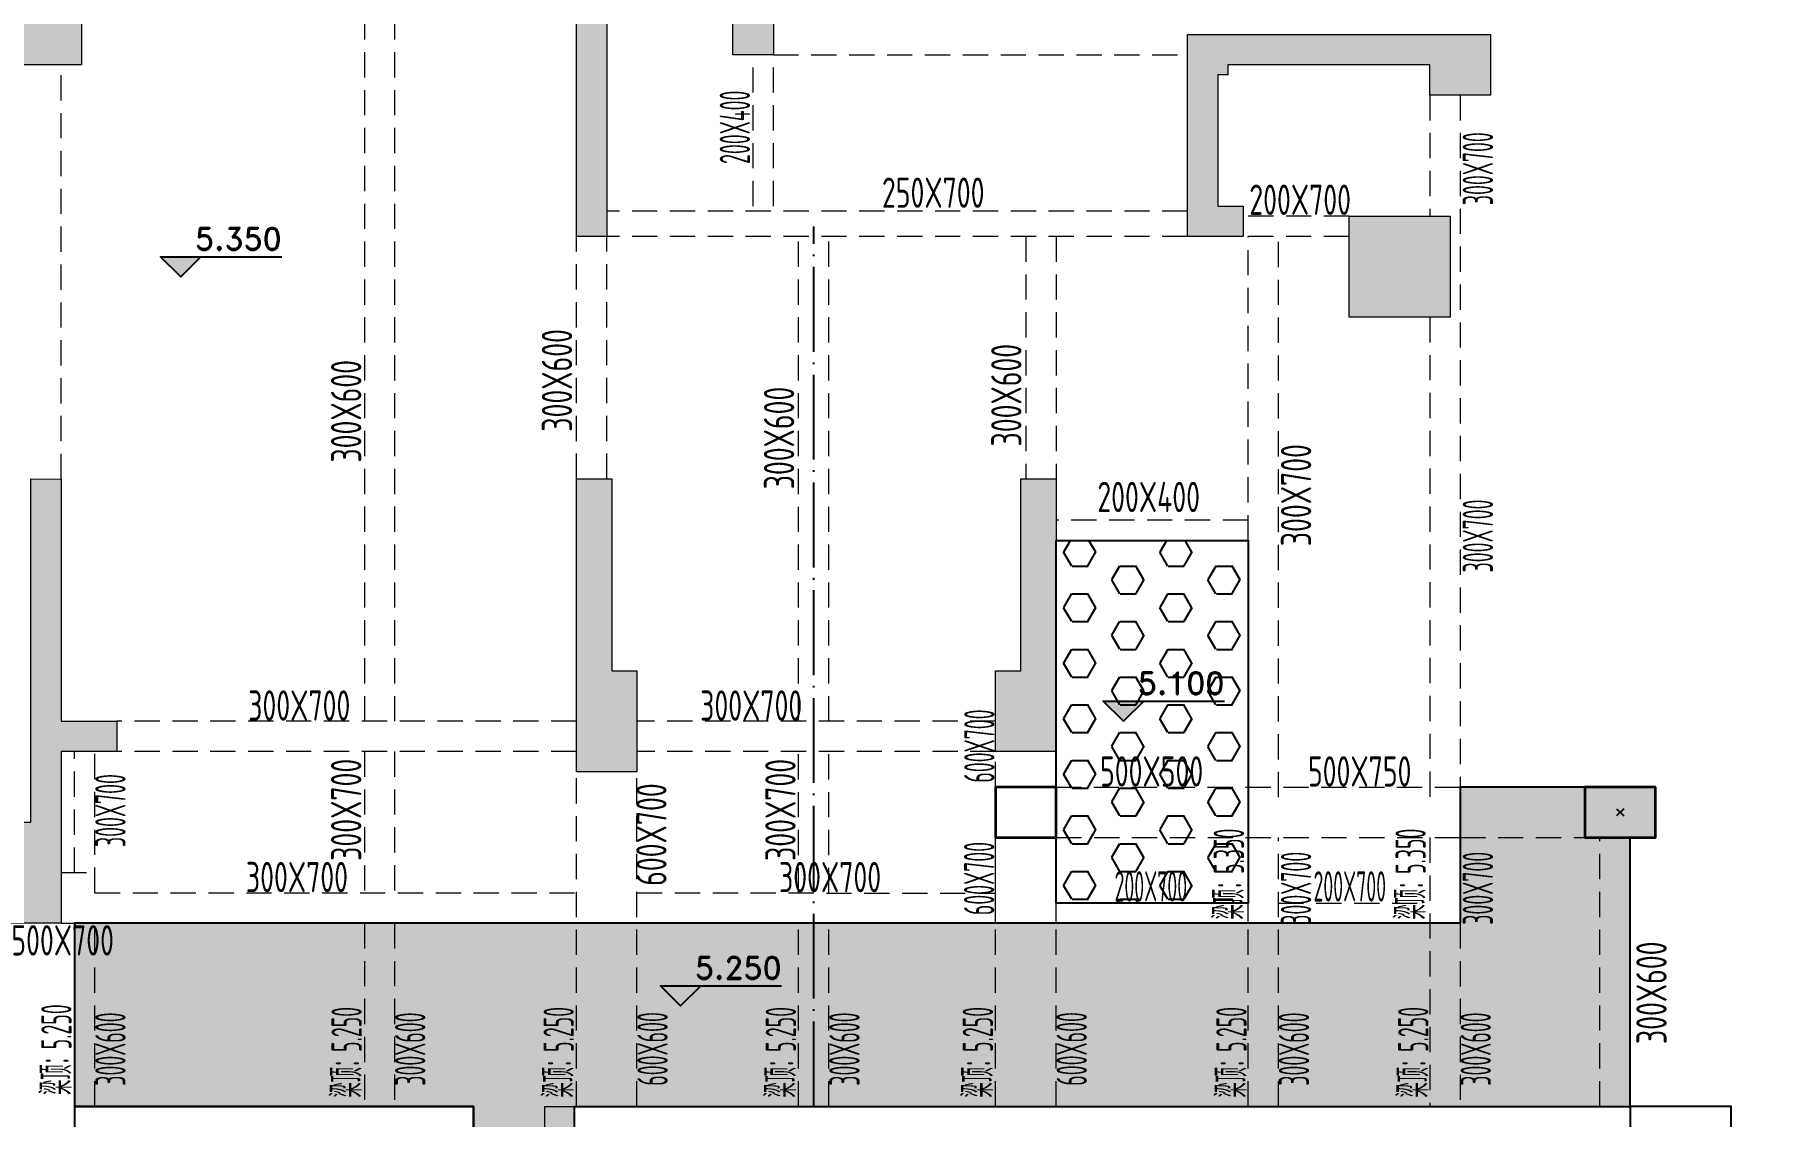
# Model space of a CAD drawing. Header units: millimetres. Extents: x 1089227 to 13101469, y 618865 to 10240562.
# Drawn here: x 7434699 to 7451796, y 5222216 to 5232929 of the extents above; entities that cross this region are included whole.
import ezdxf
from ezdxf.enums import TextEntityAlignment as Align

# ---------------------------------------------------------------- set-up
doc = ezdxf.new("R2010")
doc.units = ezdxf.units.MM
doc.header["$LTSCALE"] = 1000
doc.linetypes.add('GB_DASHDOT3', pattern=[1.0675, 0.84, -0.105, 0.0175, -0.105])
doc.linetypes.add('HIDDEN', pattern=[0.375, 0.25, -0.125])
doc.layers.get('0').update_dxf_attribs({"linetype": 'CONTINUOUS'})
for name, color, linetype in [('.', 3, 'CONTINUOUS'), ('BG', 11, 'CONTINUOUS'), ('BG-H', 8, 'CONTINUOUS'), ('C-H', 8, 'CONTINUOUS'), ('S-BEAM-TEXT-DD', 7, 'CONTINUOUS'), ('S-GRID-DE', 11, 'GB_DASHDOT3'), ('WALL-POOL', 31, 'CONTINUOUS'), ('单形心', 4, 'CONTINUOUS'), ('降板范围', 7, 'CONTINUOUS')]:
    doc.layers.add(name, color=color, linetype=linetype)
for name, color, linetype, lineweight in [('S-BEAM-DASH', 4, 'HIDDEN', 0), ('S-COLU', 30, 'CONTINUOUS', 0), ('S-WALL', 31, 'CONTINUOUS', 0)]:
    doc.layers.add(name, color=color, linetype=linetype, lineweight=lineweight)
doc.styles.add('RMD', font='romand.shx')
doc.styles.add('TSSD_Rein', font='tssdeng.shx', dxfattribs={"width": 0.7, "bigfont": 'hztxt.shx'})

# ---------------------------------------------------------------- blocks, each defined once
blk = doc.blocks.new('QZ-TL-0808')
at = {"layer": 'C-H'}
for points in [[(17700.02810977306, 8300.031370045617), (17450.02810977306, 8300.031370045617), (17450.02810977306, 10299.92980754562), (17100.02810977306, 10299.92980754562), (17100.02810977306, 7600.031370045617), (17700.02810977306, 7600.031370045617)], [(22600.02810977306, 8700.031370045617), (24550.05935977306, 8700.031370045617), (24550.05935977306, 7700.031370045617), (24150.05935977306, 7700.031370045617), (24150.05935977306, 8400.031370045617), (22900.02810977306, 8400.031370045617), (22900.02810977306, 5900.031370045617), (22600.02810977306, 5900.031370045617)], [(29200.02810977306, 6200.031370045617), (29200.02810977306, 5900.031370045617), (28650.01326614711, 5900.031370045617), (28650.01326614711, 7900.031370045617), (31650.02810977306, 7900.031370045617), (31650.02810977306, 7300.031370045617), (31050.02810977306, 7300.031370045617), (31050.02810977306, 7600.012512124144), (29050.01248477306, 7600.012512124144), (29050.01248477306, 7500.031370045617), (28950.02732839901, 7500.031370045617), (28950.02810977306, 6200.031370045617)], [(30250.02810977306, 6100.031370045617), (31250.02810977306, 6100.031370045617), (31250.02810977306, 5100.031370045617), (30250.02810977306, 5100.031370045617)], [(17200.02810977306, 3500.031370045617), (17500.02810977306, 3498.015745045617), (17500.02810977306, 1100.031370045617), (18050.02810977306, 1100.031370045617), (18050.02810977306, 800.0313700456172), (17500.02810977306, 800.0313700456172), (17500.02810977306, -899.9686299543828), (16900.01248477306, -899.9686299543828), (16900.01248477306, 100.0313700456172), (17200.01248477306, 100.0313700456172)], [(22600.02810977306, 3500.031370045617), (22950.02810977306, 3500.031370045617), (22950.02810977306, 1600.031370045617), (23200.02810977306, 1600.031370045617), (23200.02810977306, 600.0313700456172), (22600.02810977306, 598.6876200456172)], [(26750.02810977306, 800.0313700456172), (26750.02810977306, 1600.031370045617), (27000.02810977306, 1600.031370045617), (27000.02810977306, 3500.031370045617), (27350.02810977306, 3500.031370045617), (27350.02810977306, 800.0313700456172)]]:
    blk.add_hatch(color=256, dxfattribs=at).paths.add_polyline_path(points)
at = {"layer": 'S-WALL'}
for points in [[(17100.02810977306, 10299.92980754562), (17450.02810977306, 10299.92980754562), (17450.02810977306, 8300.031370045617), (17700.02810977306, 8300.031370045617), (17700.02810977306, 7600.031370045617), (17100.02810977306, 7600.031370045617), (17100.02810977306, 10299.89074504562)], [(22600.02810977306, 8700.031370045617), (24550.05935977306, 8700.031370045617), (24550.05935977306, 7700.031370045617), (24150.05935977306, 7700.031370045617), (24150.05935977306, 8400.031370045617), (22900.02810977306, 8400.031370045617), (22900.02810977306, 5900.031370045617), (22600.02810977306, 5900.031370045617), (22600.02810977306, 8700.031370045617)], [(29200.02810977306, 6200.031370045617), (29200.02810977306, 5900.031370045617), (28650.01326614711, 5900.031370045617), (28650.01326614711, 7900.031370045617), (31650.02810977306, 7900.031370045617), (31650.02810977306, 7300.031370045617), (31050.02810977306, 7300.031370045617), (31050.02810977306, 7600.012512124144), (29050.01248477306, 7600.012512124144), (29050.01248477306, 7500.031370045617), (28950.02732839901, 7500.031370045617), (28950.02810977306, 6200.031370045617), (29200.02810977306, 6200.031370045617)], [(17200.02810977306, 3500.031370045617), (17500.02810977306, 3498.015745045617), (17500.02810977306, 1100.031370045617), (18050.02810977306, 1100.031370045617), (18050.02810977306, 800.0313700456172), (17500.02810977306, 800.0313700456172), (17500.02810977306, -899.9686299543828), (16900.01248477306, -899.9686299543828), (16900.01248477306, 100.0313700456172), (17200.01248477306, 100.0313700456172), (17200.02810977306, 3500.031370045617)], [(22600.02810977306, 3500.031370045617), (22950.02810977306, 3500.031370045617), (22950.02810977306, 1600.031370045617), (23200.02810977306, 1600.031370045617), (23200.02810977306, 600.0313700456172), (22600.02810977306, 598.6876200456172), (22600.02810977306, 3500.031370045617)], [(26750.02810977306, 800.0313700456172), (26750.02810977306, 1600.031370045617), (27000.02810977306, 1600.031370045617), (27000.02810977306, 3500.031370045617), (27350.02810977306, 3500.031370045617), (27350.02810977306, 800.0313700456172), (26750.02810977306, 800.0313700456172), (26750.02810977306, 1600.031370045617)]]:
    blk.add_lwpolyline(points, dxfattribs=at)
blk.add_lwpolyline([(30250.02810977306, 6100.031370045617), (31250.02810977306, 6100.031370045617), (31250.02810977306, 5100.031370045617), (30250.02810977306, 5100.031370045617)], close=True, dxfattribs=at)
blk = doc.blocks.new('BANWANG_XINGXIN')
at = {"color": 0}
for points in [[(0.7071067811921239, 0.707106781177572), (-0.7071067811921239, -0.7071067811848479)], [(-0.7071067811921239, 0.707106781177572), (0.7071067811921239, -0.7071067811848479)]]:
    blk.add_lwpolyline(points, dxfattribs=at)
blk = doc.blocks.new('1F柱网-0808')
at = {"layer": 'S-COLU', "lineweight": 35}
for points in [[(172231.0222518435, 148904.644934115), (171630.3384265006, 148904.4876815788), (171630.3384265006, 148404.4876815788), (172231.0222518435, 148404.644934115)], [(178163.7097269194, 148904.5120817665), (177463.7097269194, 148904.5120817665), (177463.7097269194, 148404.5120817665), (178163.7097269194, 148404.5120817665)]]:
    blk.add_lwpolyline(points, close=True, dxfattribs=at)
blk.add_blockref('QZ-TL-0808', (144880.3964356007, 148456.8497164641))
at = {"layer": '单形心', "xscale": 50, "yscale": 50, "zscale": 50}
blk.add_blockref('BANWANG_XINGXIN', (177813.7097269194, 148654.5120817665), dxfattribs=at)
blk = doc.blocks.new('2FJGBZ')
at = {"layer": '.'}
h = blk.add_hatch(dxfattribs=at)
h.set_pattern_fill('HEX', color=256, scale=50, style=0)
h.set_pattern_definition([(0, (-7272583.120258717, -5076572.437532783), (0, 274.963), [158.75, -317.5]), (120, (-7272583.120258717, -5076572.437532783), (-238.1249431007806, -137.4814999999999), [158.7499999999969, -317.4999999999939]), (59.99999999999999, (-7272424.370258717, -5076572.437532783), (-238.1249431007806, 137.4815), [158.75, -317.5])])
h.paths.add_polyline_path([(172231.7903819764, 151347.8571612956), (174130.4245453756, 151347.8571612947), (174130.4245453756, 147756.9965780862), (172231.7903819764, 147756.9965780871)])
h = blk.add_hatch(dxfattribs=at)
h.set_pattern_fill('CROSS', color=256, scale=50, style=0)
h.set_pattern_definition([(0, (-7272583.120258717, -5076572.437532783), (317.5, 317.5), [158.75, -476.25]), (90, (-7272503.745258717, -5076651.812532783), (-317.5, 317.5), [158.75, -476.25])])
h.paths.add_polyline_path([(162513.1251847818, 147556.8654611325), (162513.12518478, 145743.3748091683), (166463.1251847157, 145743.3748090174), (166463.1252054553, 120293.3748093052), (165663.1251847167, 120293.2542721359), (165663.1251650536, 111793.3748047445), (166463.1251847157, 111793.3748047445), (166463.1251847157, 110560.1717458973), (165163.1251837378, 108160.1717422688), (165163.1251837378, 103543.3748087175), (166163.1251847167, 103543.3748087175), (166163.1251847167, 107906.734197597), (167963.125184752, 111229.811120742), (167963.1251847185, 120293.3748090984), (167463.1251841234, 120293.3748090966), (167463.1251841234, 145743.3748089792), (177913.1773048602, 145743.3748085797), (177913.2119795661, 148404.5120817674), (178163.7097269194, 148404.5120817665), (178163.7097269194, 148904.5120817665), (177463.7097269194, 148904.5120817665), (177217.9545540754, 148904.4876815807), (176230.4245453617, 148904.4876815807), (176230.4260232225, 147556.8654615283)])
at = {"layer": 'S-BEAM-DASH'}
for p, q in [((165381.009085279, 156556.9026952321), (165381.0107459966, 149556.9062040355)), ((165681.009085279, 156556.9027664056), (165681.0107459966, 149556.9062884282)), ((169230.4678074066, 154656.9738773378), (169230.4661804028, 156156.7194845052)), ((169430.4678074066, 154656.9738738285), (169430.4661804028, 156156.7194845052)), ((169431.0407224772, 156157.1077441676), (173530.994749886, 156156.9027403807)), ((162380.4245453738, 151954.8654615087), (162380.4245453738, 156056.9027664056)), ((175930.420878836, 155756.8808982996), (175930.4216316715, 154556.8810865087)), ((175930.4259086158, 155756.9027607013), (175930.4257657118, 154556.9027746711)), ((176230.420878836, 155756.8810865087), (176230.4252405111, 148804.4876815807)), ((173531.0134307332, 154606.9040847914), (167781.7903819764, 154606.9040847914)), ((175131.0090330103, 154556.9040504145), (174080.4245453738, 154556.9027659576)), ((167481.0090831593, 151956.9027263755), (167481.0090831593, 154356.9027745528)), ((167781.0090831593, 151956.9027263755), (167781.0090831593, 154356.9027745528)), ((173531.0134307332, 154356.9040847914), (167781.7903819764, 154356.9040847914)), ((169680.4245430222, 149556.6586115109), (169680.4245430231, 154356.9040847914)), ((169980.4245430231, 149556.6961730635), (169980.4245430222, 154356.9040847914)), ((171931.0093475208, 154356.9037885638), (171931.0093475208, 151956.9027583757)), ((172231.0093475208, 154356.9037885638), (172231.0093475208, 151956.9027583757)), ((175131.0092665479, 154356.9040504145), (174031.0090883132, 154356.9027659586)), ((174130.4245453756, 151347.8571612956), (174130.4245453747, 154356.8810865087)), ((174430.4245453747, 148804.4876815807), (174430.4245453747, 154356.8810865087)), ((175930.4222581731, 153558.2551465826), (175930.425240512, 148804.4876815807)), ((174130.4245453747, 151547.8571612956), (172231.7903819764, 151547.8571612956)), ((167481.0089987665, 149556.9067947855), (162930.424460981, 149556.9055146612)), ((171630.3869838212, 149556.9027569061), (168080.3869838212, 149556.4582785247)), ((162513.1251847837, 148058.2190058734), (162513.1251847837, 149256.8810865087)), ((162713.1251847818, 147858.1645009397), (162713.1251847828, 149256.8810865087)), ((167481.0090831593, 149256.9067947855), (162930.4245453738, 149256.9055146612)), ((165381.0108171701, 149256.9062040355), (165381.0111491876, 147857.4375352403)), ((165681.0108171711, 149256.9062884282), (165681.0111492071, 147857.355788976)), ((171630.4245453738, 149256.9027592577), (168080.4245453738, 149256.4582808753)), ((169680.4245430222, 147856.2659986364), (169680.4245430222, 149256.6586091602)), ((169980.4245430231, 147856.1842523711), (169980.4245430231, 149256.6961707138)), ((171630.3197760684, 148904.4876815807), (171630.3197760684, 149258.2551465826)), ((172230.4245449854, 148904.4876815807), (172230.4245449854, 149258.2551465826)), ((167480.4245442003, 145743.3748090155), (167480.4245420042, 149056.865450873)), ((168080.4245442003, 145743.3748089904), (168080.4245420042, 149058.9083272405)), ((172229.6564148525, 148904.4876815807), (177463.7095843246, 148904.4876815807)), ((172231.0222518435, 148404.4876815807), (176230.4245453645, 148404.4876815807)), ((174430.4245453756, 145743.374808725), (174430.4245453747, 148404.4876815807)), ((175930.4254914578, 148404.4876815807), (175930.4271609411, 145743.3748086626)), ((176230.4245453645, 148404.4876815807), (177463.1251845481, 148404.4876815807)), ((177613.1773048854, 145743.3787175715), (177613.2119794199, 148404.5028561568)), ((162380.5607891418, 148058.2551280204), (162713.1251847837, 148058.1645083651)), ((162713.1251847837, 147858.1645009397), (167480.5062892586, 147856.8654489629)), ((168080.5062892586, 147856.7019564342), (171630.4015223291, 147855.7346541937)), ((174430.4245453738, 147756.9765143972), (175930.4258977398, 147756.8839705726)), ((176230.425897751, 147756.8654618245), (176230.4368845355, 147756.8654611465)), ((162713.1251847791, 145743.3748091608), (162713.1251847809, 147558.1644898029)), ((165381.011220362, 147557.4375240849), (165381.0116507411, 145743.3748090584)), ((165681.0112203807, 147557.3557778206), (165681.0116507383, 145743.3748090463)), ((169680.4245430231, 145743.3748088945), (169680.4245430231, 147556.8654613392)), ((169980.4245430231, 145743.3748088833), (169980.4245430231, 147556.8654613476)), ((171630.3197760694, 145743.3748088423), (171630.3197760684, 147556.8654589606)), ((172230.4245449873, 145743.3748088172), (172230.4245449863, 147555.5711442558)), ((174130.4245453756, 145743.374808738), (174130.4245453756, 147556.8654614659)), ((176230.4260232225, 147556.8654615283), (176230.4271609411, 145743.3748086505))]:
    blk.add_line(p, q, dxfattribs=at)
at = {"layer": 'S-BEAM-DASH', "linetype": 'Continuous'}
for p, q in [((174130.4245453747, 151347.8571612956), (172231.7903819764, 151347.8571612956)), ((174130.4245453756, 147556.9950227654), (174130.4245453756, 151347.8571612956)), ((176230.4252414247, 148904.4876815807), (177463.1251845481, 148904.4876815807)), ((176230.4252405129, 148804.4876815798), (176230.4260232225, 147556.8654615283)), ((171630.3197760684, 147556.8654589606), (171630.3197760684, 148404.4876815807)), ((172230.4245449863, 147555.5711442558), (172230.4245449854, 148404.4876815807)), ((177913.1773048602, 145743.374808562), (177913.2119793948, 148404.4989471473)), ((172230.4368841518, 147757.112244457), (174130.4245453747, 147756.9950231453)), ((162380.4245453738, 147558.2551465826), (167480.424542998, 147556.8654601006)), ((162513.12518478, 145743.3748091683), (162513.1251847818, 147558.2189873122)), ((167480.4245461617, 147556.8654600997), (168080.4245429989, 147556.8654604973)), ((168080.424542998, 147556.7019675719), (172230.4245449845, 147555.5711442558)), ((172230.4245449863, 147557.1122448379), (176230.42454537, 147556.8654615274)), ((167163.1251861379, 145743.3748089606), (167463.1251841234, 145743.3748089606))]:
    blk.add_line(p, q, dxfattribs=at)
blk.add_lwpolyline([(167163.1251861379, 145743.3748089904), (167163.1251841625, 110382.7654592441), (165863.1251847167, 107982.7654602649), (165863.1251847167, 103543.3748087175)], dxfattribs=at)
at = {"layer": 'S-GRID-DE'}
blk.add_line((169830.4245430231, 145743.3748088889), (169830.4245430231, 154456.8654570905), dxfattribs=at)
at = {"layer": 'WALL-POOL'}
for points in [[(166463.1251837369, 120293.3748091059), (166463.1251847157, 145743.3748090165), (162513.1251845416, 145743.3748091683), (162513.1251836894, 121393.3748085331, 0.4142135623403617), (163313.1251836047, 120593.3748085219), (163762.984046286, 120593.3748084716), (163762.9840462869, 120293.3748090956), (166463.1251837369, 120293.3748089913)], [(167463.1251851004, 145743.3748090165), (177912.7785778977, 145743.3748085797), (177912.7785778977, 120728.83686281, -0.1422496994662485), (176413.125184495, 120293.3748091422), (167463.1251841234, 120293.3748091087), (167463.125185187, 145743.3748090165)], [(177912.7785778996, 120728.8368628137), (177912.7785778996, 120728.8368628109, 0.2568309336206599), (179213.1251844857, 123093.3748091329), (179213.1251847846, 127543.3578262236), (178914.6827741452, 127543.3578262441), (178913.1251837369, 145743.3748085378), (177912.7785778958, 145743.3748085797)]]:
    blk.add_lwpolyline(points, format="xyb", dxfattribs=at)
at = {"layer": '降板范围'}
blk.add_lwpolyline([(172231.7903819764, 151347.8571612956), (174130.4245453756, 151347.8571612947), (174130.4245453756, 147756.9965780862), (172231.7903819764, 147756.9965780871)], close=True, dxfattribs=at)
for points in [[(162513.1251847818, 147556.8654611325), (162513.12518478, 145743.3748091683), (166463.1251847157, 145743.3748090174), (166463.1252054553, 120293.3748093052)], [(167463.1251841234, 120293.3748090966), (167463.1251841234, 145743.3748089792), (177913.1773048602, 145743.3748085797), (177913.2119795661, 148404.5120817674), (178163.7097269194, 148404.5120817665), (178163.7097269194, 148904.5120817665), (177463.7097269194, 148904.5120817665), (177217.9545540754, 148904.4876815807), (176230.4245453617, 148904.4876815807), (176230.4260232225, 147556.8654615283), (162513.1251847818, 147556.8654611325)]]:
    blk.add_lwpolyline(points, dxfattribs=at)
blk.add_blockref('1F柱网-0808', (0, 0))
blk = doc.blocks.new('ljm2')
at = {"layer": 'BG'}
for points in [[(33633.71528162621, 76754.2410413092), (33433.71528162621, 76554.2410413092), (33233.71528162621, 76754.2410413092), (34433.71528162621, 76754.2410413092)], [(42967.55856475607, 72354.24104089756), (42767.55856475607, 72154.24104089756), (42567.55856475607, 72354.24104089756), (43767.55856475607, 72354.24104089756)], [(38582.42112665623, 69535.50963552203), (38382.42112665623, 69335.50963552203), (38182.42112665623, 69535.50963552203), (39382.42112665623, 69535.50963552203)]]:
    blk.add_lwpolyline(points, dxfattribs=at)
at = {"layer": 'BG-H'}
for points in [[(33633.71528162621, 76754.2410413092), (33433.71528162621, 76554.2410413092), (33233.71528162621, 76754.2410413092)], [(42967.55856475607, 72354.24104089756), (42767.55856475607, 72154.24104089756), (42567.55856475607, 72354.24104089756)], [(38582.42112665623, 69535.50963552203), (38382.42112665623, 69335.50963552203), (38182.42112665623, 69535.50963552203)]]:
    blk.add_solid(points, dxfattribs=at)
at = {"layer": 'S-BEAM-TEXT-DD', "style": 'TSSD_Rein'}
for s, rotation, width, p in [('200X400', 89.99999829245272, 0.5, (39070.40477409586, 77672.68007745035)), ('300X700', 89.99999829245272, 0.5, (46426.27876320109, 77264.72978730313)), ('300X600', 90, 0.7, (37309.01361509226, 75021.50136984978)), ('300X600', 90, 0.7, (41757.64777848497, 74875.31410464924)), ('300X600', 90, 0.7, (35221.81946120597, 74715.7186258547, -12.16958138471576)), ('300X600', 90, 0.7, (39507.64777613804, 74451.06964707375)), ('300X700', 90, 0.7, (44626.27862979844, 73887.71659847442)), ('300X700', 89.99999829245272, 0.5, (46426.27876320109, 73627.78175914101)), ('600X700', 89.99999829245272, 0.5, (41490.60796647519, 71546.24582070764)), ('300X700', 90, 0.7, (35221.82039684244, 70771.9686747836, -12.16958138471576)), ('300X700', 90, 0.7, (39521.23379067704, 70770.79713817872, -12.16958138471576)), ('300X700', 89.99999829245272, 0.5, (32887.89480710588, 70908.91571704857)), ('600X700', 90, 0.7, (38243.43919203617, 70524.73264032975, -12.16958138471576)), ('梁顶：5.350', 89.99999829245272, 0.5, (43960.78953954391, 70192.07220701873)), ('梁顶：5.350', 89.99999829245272, 0.5, (45760.78091489151, 70192.0722070206)), ('600X700', 89.99999829245272, 0.5, (41487.86979557574, 70234.16117619164)), ('300X700', 89.99999829245272, 0.5, (44626.28738785349, 70139.29017844796)), ('300X700', 89.99999829245272, 0.5, (46426.27876320109, 70139.29017844982)), ('300X600', 90, 0.7, (48145.11680171266, 68957.59028143995)), ('梁顶：5.250', 89.99999829245272, 0.5, (32352.4057679493, 68455.29958269373)), ('300X600', 89.99999829245272, 0.5, (32887.89480644837, 68545.42506428063)), ('梁顶：5.250', 89.99999829245272, 0.5, (35226.32938969322, 68429.23198194802)), ('300X600', 89.99999829245272, 0.5, (35855.75626159832, 68545.42404398695)), ('梁顶：5.250', 89.99999829245272, 0.5, (37325.63751423731, 68429.23299929965)), ('600X600', 89.99999829245272, 0.5, (38255.16915505938, 68545.42506134976)), ('梁顶：5.250', 89.99999829245272, 0.5, (39525.74228197895, 68429.2330019623)), ('300X600', 89.99999829245272, 0.5, (40155.16915388405, 68545.42506400123)), ('梁顶：5.250', 89.99999829245272, 0.5, (41475.63751502521, 68429.23300204799)), ('600X600', 89.99999829245272, 0.5, (42405.16915584728, 68545.42506409809)), ('梁顶：5.250', 89.99999829245272, 0.5, (43986.33931717835, 68429.23300177976)), ('300X600', 89.99999829245272, 0.5, (44605.16915623657, 68545.42506382987)), ('梁顶：5.250', 89.99999829245272, 0.5, (45786.33069252595, 68429.23300178163)), ('300X600', 89.99999829245272, 0.5, (46405.16053158417, 68545.42506383173))]:
    blk.add_text(s, height=300, rotation=rotation, dxfattribs=dict(at, width=width)).set_placement(p)
for s, width, p in [('250X700', 0.7, (40376.36312844418, 77238.29041323904)), ('200X700', 0.7, (44013.17663591355, 77168.19285608362)), ('200X400', 0.7, (42508.32758516632, 74225.17237827182)), ('300X700', 0.7, (34101.91273634322, 72159.83159167133)), ('300X700', 0.7, (38576.28897416778, 72159.83159167133)), ('500X500', 0.7, (42535.42803564854, 71507.40541331097)), ('500X750', 0.7, (44593.96471663564, 71507.40541331097)), ('300X700', 0.7, (34079.03565936349, 70461.25523380749)), ('300X700', 0.7, (39357.22015661746, 70460.9885308519)), ('200X700', 0.5, (42678.71728697792, 70369.02919634618)), ('200X700', 0.5, (44648.32759701461, 70368.84821394552)), ('500X700', 0.7, (31756.79193641618, 69834.39299131278))]:
    blk.add_text(s, height=300, dxfattribs=dict(at, width=width)).set_placement(p)
at = {"layer": 'S-BEAM-TEXT-DD', "style": 'RMD'}
for s, p in [('5.350', (34433.71528162621, 76754.2410413092)), ('5.100', (43767.55856475607, 72354.24104089756)), ('5.250', (39382.42112665623, 69535.50963552203))]:
    blk.add_text(s, height=220, dxfattribs=at).set_placement(p, align=Align.BOTTOM_RIGHT)

msp = doc.modelspace()

# ---------------------------------------------------------------- block references
for name, p in [('2FJGBZ', (7272583.120258717, 5076572.437532783)), ('ljm2', (7402712.530161805, 5153975.061953002))]:
    msp.add_blockref(name, p)

doc.saveas('drawing.dxf')
